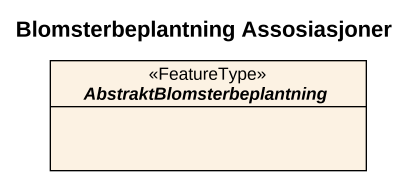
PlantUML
@startuml
title Blomsterbeplantning Assosiasjoner
hide circle
hide empty members
abstract class AbstraktBlomsterbeplantning <<FeatureType>>
@enduml
